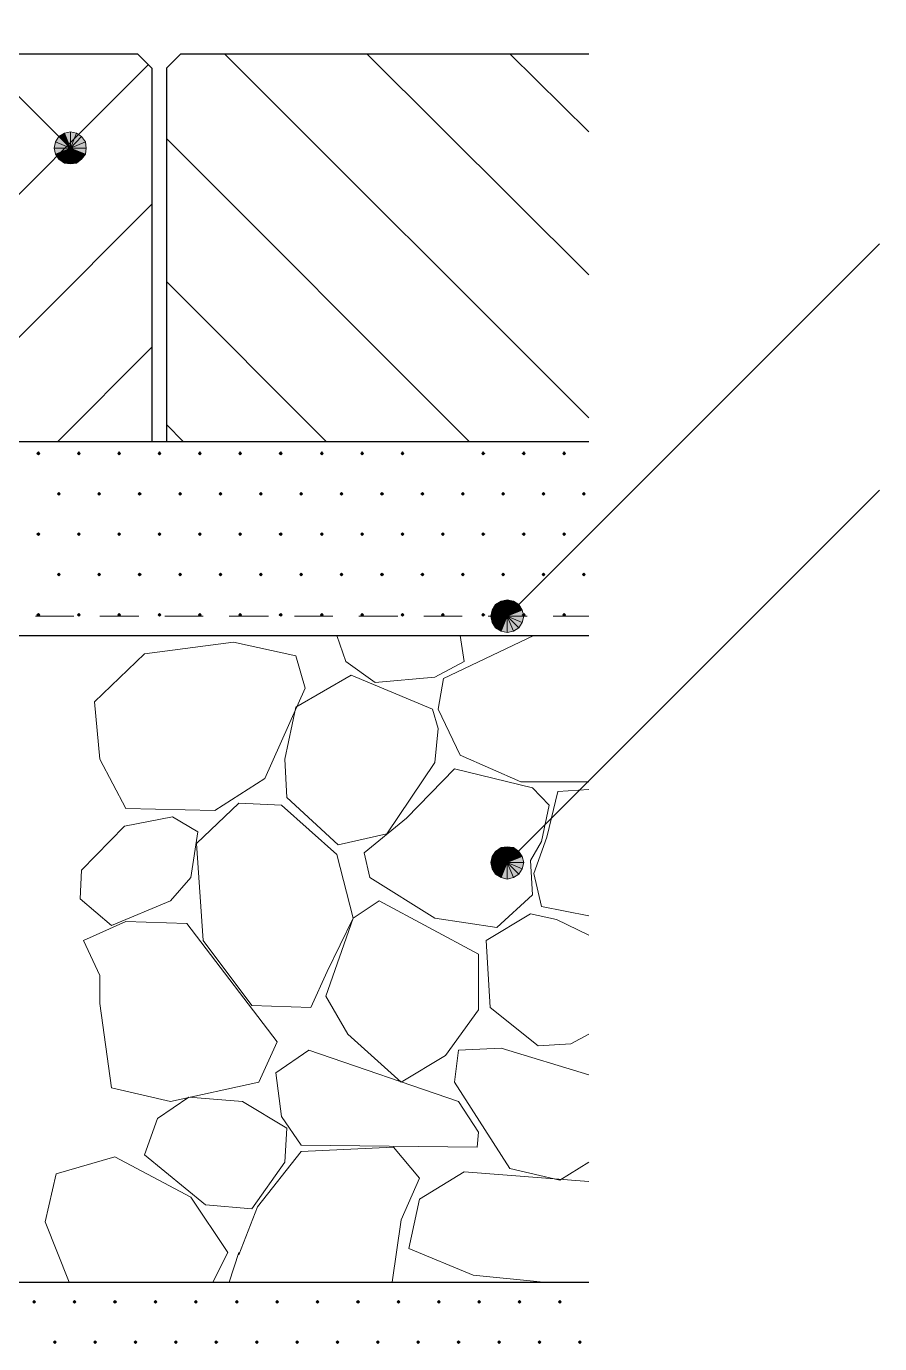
# Model space of a CAD drawing. Header units: millimetres. Extents: x 0 to 420, y 0 to 297.
# Drawn here: x 286.88 to 313.27, y 199.94 to 240.69 of the extents above; entities that cross this region are included whole.
import ezdxf

# ---------------------------------------------------------------- set-up
doc = ezdxf.new("R2010")
doc.units = ezdxf.units.MM

msp = doc.modelspace()

# ---------------------------------------------------------------- hatches: boundary and pattern name
h = msp.add_hatch(color=7)
h.paths.add_polyline_path([(287.888, 237.278), (287.782, 237.109), (288.248, 236.918), (287.888, 237.278)])
h.paths.add_polyline_path([(287.782, 237.109), (288.248, 236.918), (287.74, 236.918), (287.782, 237.109)])
h.paths.add_polyline_path([(288.248, 236.918), (287.74, 236.918), (287.782, 236.728), (288.248, 236.918)])
for points in [[(288.057, 237.384), (287.888, 237.278), (288.248, 236.918), (288.057, 237.384)], [(287.253, 227.521), (287.232, 227.499), (287.211, 227.478), (287.232, 227.457), (287.253, 227.436), (287.274, 227.457), (287.295, 227.478), (287.274, 227.499), (287.253, 227.521)], [(288.502, 227.521), (288.48, 227.499), (288.459, 227.478), (288.48, 227.457), (288.502, 227.436), (288.523, 227.457), (288.544, 227.478), (288.523, 227.499), (288.502, 227.521)], [(289.75, 227.521), (289.729, 227.499), (289.708, 227.478), (289.729, 227.457), (289.75, 227.436), (289.772, 227.457), (289.793, 227.478), (289.772, 227.499), (289.75, 227.521)], [(290.999, 227.521), (290.978, 227.499), (290.957, 227.478), (290.978, 227.457), (290.999, 227.436), (291.021, 227.457), (291.042, 227.478), (291.021, 227.499), (290.999, 227.521)], [(292.248, 227.521), (292.227, 227.499), (292.206, 227.478), (292.227, 227.457), (292.248, 227.436), (292.269, 227.457), (292.291, 227.478), (292.269, 227.499), (292.248, 227.521)], [(293.497, 227.521), (293.476, 227.499), (293.455, 227.478), (293.476, 227.457), (293.497, 227.436), (293.518, 227.457), (293.539, 227.478), (293.518, 227.499), (293.497, 227.521)], [(294.746, 227.521), (294.725, 227.499), (294.704, 227.478), (294.725, 227.457), (294.746, 227.436), (294.767, 227.457), (294.788, 227.478), (294.767, 227.499), (294.746, 227.521)], [(296.016, 227.521), (295.995, 227.499), (295.973, 227.478), (295.995, 227.457), (296.016, 227.436), (296.037, 227.457), (296.058, 227.478), (296.037, 227.499), (296.016, 227.521)], [(297.265, 227.521), (297.244, 227.499), (297.222, 227.478), (297.244, 227.457), (297.265, 227.436), (297.286, 227.457), (297.307, 227.478), (297.286, 227.499), (297.265, 227.521)], [(298.513, 227.521), (298.492, 227.499), (298.471, 227.478), (298.492, 227.457), (298.513, 227.436), (298.535, 227.457), (298.556, 227.478), (298.535, 227.499), (298.513, 227.521)], [(301.011, 227.521), (300.99, 227.499), (300.969, 227.478), (300.99, 227.457), (301.011, 227.436), (301.032, 227.457), (301.054, 227.478), (301.032, 227.499), (301.011, 227.521)], [(302.26, 227.521), (302.239, 227.499), (302.218, 227.478), (302.239, 227.457), (302.26, 227.436), (302.281, 227.457), (302.302, 227.478), (302.281, 227.499), (302.26, 227.521)], [(303.509, 227.521), (303.488, 227.499), (303.466, 227.478), (303.488, 227.457), (303.509, 227.436), (303.53, 227.457), (303.551, 227.478), (303.53, 227.499), (303.509, 227.521)], [(287.888, 226.272), (287.867, 226.25), (287.846, 226.229), (287.867, 226.208), (287.888, 226.187), (287.909, 226.208), (287.93, 226.229), (287.909, 226.25), (287.888, 226.272)], [(289.137, 226.272), (289.116, 226.25), (289.094, 226.229), (289.116, 226.208), (289.137, 226.187), (289.158, 226.208), (289.179, 226.229), (289.158, 226.25), (289.137, 226.272)], [(290.386, 226.272), (290.364, 226.25), (290.343, 226.229), (290.364, 226.208), (290.386, 226.187), (290.407, 226.208), (290.428, 226.229), (290.407, 226.25), (290.386, 226.272)], [(291.634, 226.272), (291.613, 226.25), (291.592, 226.229), (291.613, 226.208), (291.634, 226.187), (291.655, 226.208), (291.677, 226.229), (291.655, 226.25), (291.634, 226.272)], [(292.883, 226.272), (292.862, 226.25), (292.841, 226.229), (292.862, 226.208), (292.883, 226.187), (292.904, 226.208), (292.925, 226.229), (292.904, 226.25), (292.883, 226.272)], [(294.132, 226.272), (294.111, 226.25), (294.09, 226.229), (294.111, 226.208), (294.132, 226.187), (294.153, 226.208), (294.174, 226.229), (294.153, 226.25), (294.132, 226.272)], [(295.381, 226.272), (295.36, 226.25), (295.338, 226.229), (295.36, 226.208), (295.381, 226.187), (295.402, 226.208), (295.423, 226.229), (295.402, 226.25), (295.381, 226.272)], [(296.63, 226.272), (296.609, 226.25), (296.587, 226.229), (296.609, 226.208), (296.63, 226.187), (296.651, 226.208), (296.672, 226.229), (296.651, 226.25), (296.63, 226.272)], [(297.879, 226.272), (297.857, 226.25), (297.836, 226.229), (297.857, 226.208), (297.879, 226.187), (297.9, 226.208), (297.921, 226.229), (297.9, 226.25), (297.879, 226.272)], [(299.127, 226.272), (299.106, 226.25), (299.085, 226.229), (299.106, 226.208), (299.127, 226.187), (299.148, 226.208), (299.17, 226.229), (299.148, 226.25), (299.127, 226.272)], [(300.376, 226.272), (300.355, 226.25), (300.334, 226.229), (300.355, 226.208), (300.376, 226.187), (300.397, 226.208), (300.419, 226.229), (300.397, 226.25), (300.376, 226.272)], [(301.625, 226.272), (301.604, 226.25), (301.583, 226.229), (301.604, 226.208), (301.625, 226.187), (301.646, 226.208), (301.667, 226.229), (301.646, 226.25), (301.625, 226.272)], [(302.874, 226.272), (302.853, 226.25), (302.832, 226.229), (302.853, 226.208), (302.874, 226.187), (302.895, 226.208), (302.916, 226.229), (302.895, 226.25), (302.874, 226.272)], [(304.123, 226.272), (304.102, 226.25), (304.08, 226.229), (304.102, 226.208), (304.123, 226.187), (304.144, 226.208), (304.165, 226.229), (304.144, 226.25), (304.123, 226.272)], [(287.253, 225.023), (287.232, 225.002), (287.211, 224.98), (287.232, 224.959), (287.253, 224.938), (287.274, 224.959), (287.295, 224.98), (287.274, 225.002), (287.253, 225.023)], [(288.502, 225.023), (288.48, 225.002), (288.459, 224.98), (288.48, 224.959), (288.502, 224.938), (288.523, 224.959), (288.544, 224.98), (288.523, 225.002), (288.502, 225.023)], [(289.75, 225.023), (289.729, 225.002), (289.708, 224.98), (289.729, 224.959), (289.75, 224.938), (289.772, 224.959), (289.793, 224.98), (289.772, 225.002), (289.75, 225.023)], [(290.999, 225.023), (290.978, 225.002), (290.957, 224.98), (290.978, 224.959), (290.999, 224.938), (291.021, 224.959), (291.042, 224.98), (291.021, 225.002), (290.999, 225.023)], [(292.248, 225.023), (292.227, 225.002), (292.206, 224.98), (292.227, 224.959), (292.248, 224.938), (292.269, 224.959), (292.291, 224.98), (292.269, 225.002), (292.248, 225.023)], [(293.497, 225.023), (293.476, 225.002), (293.455, 224.98), (293.476, 224.959), (293.497, 224.938), (293.518, 224.959), (293.539, 224.98), (293.518, 225.002), (293.497, 225.023)], [(294.746, 225.023), (294.725, 225.002), (294.704, 224.98), (294.725, 224.959), (294.746, 224.938), (294.767, 224.959), (294.788, 224.98), (294.767, 225.002), (294.746, 225.023)], [(296.016, 225.023), (295.995, 225.002), (295.973, 224.98), (295.995, 224.959), (296.016, 224.938), (296.037, 224.959), (296.058, 224.98), (296.037, 225.002), (296.016, 225.023)], [(297.265, 225.023), (297.244, 225.002), (297.222, 224.98), (297.244, 224.959), (297.265, 224.938), (297.286, 224.959), (297.307, 224.98), (297.286, 225.002), (297.265, 225.023)], [(298.513, 225.023), (298.492, 225.002), (298.471, 224.98), (298.492, 224.959), (298.513, 224.938), (298.535, 224.959), (298.556, 224.98), (298.535, 225.002), (298.513, 225.023)], [(299.762, 225.023), (299.741, 225.002), (299.72, 224.98), (299.741, 224.959), (299.762, 224.938), (299.784, 224.959), (299.805, 224.98), (299.784, 225.002), (299.762, 225.023)], [(301.011, 225.023), (300.99, 225.002), (300.969, 224.98), (300.99, 224.959), (301.011, 224.938), (301.032, 224.959), (301.054, 224.98), (301.032, 225.002), (301.011, 225.023)], [(302.26, 225.023), (302.239, 225.002), (302.218, 224.98), (302.239, 224.959), (302.26, 224.938), (302.281, 224.959), (302.302, 224.98), (302.281, 225.002), (302.26, 225.023)], [(303.509, 225.023), (303.488, 225.002), (303.466, 224.98), (303.488, 224.959), (303.509, 224.938), (303.53, 224.959), (303.551, 224.98), (303.53, 225.002), (303.509, 225.023)], [(287.888, 223.774), (287.867, 223.753), (287.846, 223.732), (287.867, 223.711), (287.888, 223.689), (287.909, 223.711), (287.93, 223.732), (287.909, 223.753), (287.888, 223.774)], [(289.137, 223.774), (289.116, 223.753), (289.094, 223.732), (289.116, 223.711), (289.137, 223.689), (289.158, 223.711), (289.179, 223.732), (289.158, 223.753), (289.137, 223.774)], [(290.386, 223.774), (290.364, 223.753), (290.343, 223.732), (290.364, 223.711), (290.386, 223.689), (290.407, 223.711), (290.428, 223.732), (290.407, 223.753), (290.386, 223.774)], [(291.634, 223.774), (291.613, 223.753), (291.592, 223.732), (291.613, 223.711), (291.634, 223.689), (291.655, 223.711), (291.677, 223.732), (291.655, 223.753), (291.634, 223.774)], [(292.883, 223.774), (292.862, 223.753), (292.841, 223.732), (292.862, 223.711), (292.883, 223.689), (292.904, 223.711), (292.925, 223.732), (292.904, 223.753), (292.883, 223.774)], [(294.132, 223.774), (294.111, 223.753), (294.09, 223.732), (294.111, 223.711), (294.132, 223.689), (294.153, 223.711), (294.174, 223.732), (294.153, 223.753), (294.132, 223.774)], [(295.381, 223.774), (295.36, 223.753), (295.338, 223.732), (295.36, 223.711), (295.381, 223.689), (295.402, 223.711), (295.423, 223.732), (295.402, 223.753), (295.381, 223.774)], [(296.63, 223.774), (296.609, 223.753), (296.587, 223.732), (296.609, 223.711), (296.63, 223.689), (296.651, 223.711), (296.672, 223.732), (296.651, 223.753), (296.63, 223.774)], [(297.879, 223.774), (297.857, 223.753), (297.836, 223.732), (297.857, 223.711), (297.879, 223.689), (297.9, 223.711), (297.921, 223.732), (297.9, 223.753), (297.879, 223.774)], [(299.127, 223.774), (299.106, 223.753), (299.085, 223.732), (299.106, 223.711), (299.127, 223.689), (299.148, 223.711), (299.17, 223.732), (299.148, 223.753), (299.127, 223.774)], [(300.376, 223.774), (300.355, 223.753), (300.334, 223.732), (300.355, 223.711), (300.376, 223.689), (300.397, 223.711), (300.419, 223.732), (300.397, 223.753), (300.376, 223.774)], [(301.625, 223.774), (301.604, 223.753), (301.583, 223.732), (301.604, 223.711), (301.625, 223.689), (301.646, 223.711), (301.667, 223.732), (301.646, 223.753), (301.625, 223.774)], [(302.874, 223.774), (302.853, 223.753), (302.832, 223.732), (302.853, 223.711), (302.874, 223.689), (302.895, 223.711), (302.916, 223.732), (302.895, 223.753), (302.874, 223.774)], [(304.123, 223.774), (304.102, 223.753), (304.08, 223.732), (304.102, 223.711), (304.123, 223.689), (304.144, 223.711), (304.165, 223.732), (304.144, 223.753), (304.123, 223.774)], [(287.253, 222.525), (287.232, 222.504), (287.211, 222.483), (287.232, 222.462), (287.253, 222.44), (287.274, 222.462), (287.295, 222.483), (287.274, 222.504), (287.253, 222.525)], [(288.502, 222.525), (288.48, 222.504), (288.459, 222.483), (288.48, 222.462), (288.502, 222.44), (288.523, 222.462), (288.544, 222.483), (288.523, 222.504), (288.502, 222.525)], [(289.75, 222.525), (289.729, 222.504), (289.708, 222.483), (289.729, 222.462), (289.75, 222.44), (289.772, 222.462), (289.793, 222.483), (289.772, 222.504), (289.75, 222.525)], [(290.999, 222.525), (290.978, 222.504), (290.957, 222.483), (290.978, 222.462), (290.999, 222.44), (291.021, 222.462), (291.042, 222.483), (291.021, 222.504), (290.999, 222.525)], [(292.248, 222.525), (292.227, 222.504), (292.206, 222.483), (292.227, 222.462), (292.248, 222.44), (292.269, 222.462), (292.291, 222.483), (292.269, 222.504), (292.248, 222.525)], [(293.497, 222.525), (293.476, 222.504), (293.455, 222.483), (293.476, 222.462), (293.497, 222.44), (293.518, 222.462), (293.539, 222.483), (293.518, 222.504), (293.497, 222.525)], [(294.746, 222.525), (294.725, 222.504), (294.704, 222.483), (294.725, 222.462), (294.746, 222.44), (294.767, 222.462), (294.788, 222.483), (294.767, 222.504), (294.746, 222.525)], [(296.016, 222.525), (295.995, 222.504), (295.973, 222.483), (295.995, 222.462), (296.016, 222.44), (296.037, 222.462), (296.058, 222.483), (296.037, 222.504), (296.016, 222.525)], [(297.265, 222.525), (297.244, 222.504), (297.222, 222.483), (297.244, 222.462), (297.265, 222.44), (297.286, 222.462), (297.307, 222.483), (297.286, 222.504), (297.265, 222.525)], [(298.513, 222.525), (298.492, 222.504), (298.471, 222.483), (298.492, 222.462), (298.513, 222.44), (298.535, 222.462), (298.556, 222.483), (298.535, 222.504), (298.513, 222.525)], [(299.762, 222.525), (299.741, 222.504), (299.72, 222.483), (299.741, 222.462), (299.762, 222.44), (299.784, 222.462), (299.805, 222.483), (299.784, 222.504), (299.762, 222.525)], [(301.011, 222.525), (300.99, 222.504), (300.969, 222.483), (300.99, 222.462), (301.011, 222.44), (301.032, 222.462), (301.054, 222.483), (301.032, 222.504), (301.011, 222.525)], [(301.286, 222.631), (301.244, 222.44), (301.752, 222.44), (301.286, 222.631)], [(302.26, 222.525), (302.239, 222.504), (302.218, 222.483), (302.239, 222.462), (302.26, 222.44), (302.281, 222.462), (302.302, 222.483), (302.281, 222.504), (302.26, 222.525)], [(303.509, 222.525), (303.488, 222.504), (303.466, 222.483), (303.488, 222.462), (303.509, 222.44), (303.53, 222.462), (303.551, 222.483), (303.53, 222.504), (303.509, 222.525)], [(301.286, 215.011), (301.244, 214.821), (301.752, 214.821), (301.286, 215.011)], [(287.126, 201.274), (287.105, 201.253), (287.084, 201.231), (287.105, 201.21), (287.126, 201.189), (287.147, 201.21), (287.168, 201.231), (287.147, 201.253), (287.126, 201.274)], [(288.375, 201.274), (288.354, 201.253), (288.332, 201.231), (288.354, 201.21), (288.375, 201.189), (288.396, 201.21), (288.417, 201.231), (288.396, 201.253), (288.375, 201.274)], [(289.623, 201.274), (289.602, 201.253), (289.581, 201.231), (289.602, 201.21), (289.623, 201.189), (289.645, 201.21), (289.666, 201.231), (289.645, 201.253), (289.623, 201.274)], [(290.872, 201.274), (290.851, 201.253), (290.83, 201.231), (290.851, 201.21), (290.872, 201.189), (290.894, 201.21), (290.915, 201.231), (290.894, 201.253), (290.872, 201.274)], [(292.121, 201.274), (292.1, 201.253), (292.079, 201.231), (292.1, 201.21), (292.121, 201.189), (292.142, 201.21), (292.164, 201.231), (292.142, 201.253), (292.121, 201.274)], [(293.391, 201.274), (293.37, 201.253), (293.349, 201.231), (293.37, 201.21), (293.391, 201.189), (293.412, 201.21), (293.434, 201.231), (293.412, 201.253), (293.391, 201.274)], [(294.64, 201.274), (294.619, 201.253), (294.598, 201.231), (294.619, 201.21), (294.64, 201.189), (294.661, 201.21), (294.682, 201.231), (294.661, 201.253), (294.64, 201.274)], [(295.889, 201.274), (295.868, 201.253), (295.846, 201.231), (295.868, 201.21), (295.889, 201.189), (295.91, 201.21), (295.931, 201.231), (295.91, 201.253), (295.889, 201.274)], [(297.138, 201.274), (297.116, 201.253), (297.095, 201.231), (297.116, 201.21), (297.138, 201.189), (297.159, 201.21), (297.18, 201.231), (297.159, 201.253), (297.138, 201.274)], [(298.387, 201.274), (298.365, 201.253), (298.344, 201.231), (298.365, 201.21), (298.387, 201.189), (298.408, 201.21), (298.429, 201.231), (298.408, 201.253), (298.387, 201.274)], [(299.635, 201.274), (299.614, 201.253), (299.593, 201.231), (299.614, 201.21), (299.635, 201.189), (299.657, 201.21), (299.678, 201.231), (299.657, 201.253), (299.635, 201.274)], [(300.884, 201.274), (300.863, 201.253), (300.842, 201.231), (300.863, 201.21), (300.884, 201.189), (300.905, 201.21), (300.927, 201.231), (300.905, 201.253), (300.884, 201.274)], [(302.133, 201.274), (302.112, 201.253), (302.091, 201.231), (302.112, 201.21), (302.133, 201.189), (302.154, 201.21), (302.175, 201.231), (302.154, 201.253), (302.133, 201.274)], [(303.382, 201.274), (303.361, 201.253), (303.339, 201.231), (303.361, 201.21), (303.382, 201.189), (303.403, 201.21), (303.424, 201.231), (303.403, 201.253), (303.382, 201.274)], [(287.761, 200.025), (287.74, 200.004), (287.719, 199.983), (287.74, 199.962), (287.761, 199.94), (287.782, 199.962), (287.803, 199.983), (287.782, 200.004), (287.761, 200.025)], [(289.01, 200.025), (288.989, 200.004), (288.967, 199.983), (288.989, 199.962), (289.01, 199.94), (289.031, 199.962), (289.052, 199.983), (289.031, 200.004), (289.01, 200.025)], [(290.259, 200.025), (290.237, 200.004), (290.216, 199.983), (290.237, 199.962), (290.259, 199.94), (290.28, 199.962), (290.301, 199.983), (290.28, 200.004), (290.259, 200.025)], [(291.507, 200.025), (291.486, 200.004), (291.465, 199.983), (291.486, 199.962), (291.507, 199.94), (291.529, 199.962), (291.55, 199.983), (291.529, 200.004), (291.507, 200.025)], [(292.756, 200.025), (292.735, 200.004), (292.714, 199.983), (292.735, 199.962), (292.756, 199.94), (292.777, 199.962), (292.798, 199.983), (292.777, 200.004), (292.756, 200.025)], [(294.005, 200.025), (293.984, 200.004), (293.963, 199.983), (293.984, 199.962), (294.005, 199.94), (294.026, 199.962), (294.047, 199.983), (294.026, 200.004), (294.005, 200.025)], [(295.254, 200.025), (295.233, 200.004), (295.212, 199.983), (295.233, 199.962), (295.254, 199.94), (295.275, 199.962), (295.296, 199.983), (295.275, 200.004), (295.254, 200.025)], [(296.503, 200.025), (296.482, 200.004), (296.46, 199.983), (296.482, 199.962), (296.503, 199.94), (296.524, 199.962), (296.545, 199.983), (296.524, 200.004), (296.503, 200.025)], [(297.752, 200.025), (297.73, 200.004), (297.709, 199.983), (297.73, 199.962), (297.752, 199.94), (297.773, 199.962), (297.794, 199.983), (297.773, 200.004), (297.752, 200.025)], [(299, 200.025), (298.979, 200.004), (298.958, 199.983), (298.979, 199.962), (299, 199.94), (299.021, 199.962), (299.043, 199.983), (299.021, 200.004), (299, 200.025)], [(300.249, 200.025), (300.228, 200.004), (300.207, 199.983), (300.228, 199.962), (300.249, 199.94), (300.27, 199.962), (300.291, 199.983), (300.27, 200.004), (300.249, 200.025)], [(301.498, 200.025), (301.477, 200.004), (301.456, 199.983), (301.477, 199.962), (301.498, 199.94), (301.519, 199.962), (301.54, 199.983), (301.519, 200.004), (301.498, 200.025)], [(302.747, 200.025), (302.726, 200.004), (302.704, 199.983), (302.726, 199.962), (302.747, 199.94), (302.768, 199.962), (302.789, 199.983), (302.768, 200.004), (302.747, 200.025)], [(303.996, 200.025), (303.975, 200.004), (303.953, 199.983), (303.975, 199.962), (303.996, 199.94), (304.017, 199.962), (304.038, 199.983), (304.017, 200.004), (303.996, 200.025)]]:
    msp.add_hatch(color=7).paths.add_polyline_path(points)
h = msp.add_hatch(color=7)
h.paths.add_polyline_path([(288.586, 237.278), (288.438, 237.384), (288.248, 236.918), (288.586, 237.278)])
h.paths.add_polyline_path([(288.438, 237.384), (288.248, 236.918), (288.248, 237.426), (288.438, 237.384)])
h.paths.add_polyline_path([(288.248, 236.918), (288.248, 237.426), (288.057, 237.384), (288.248, 236.918)])
h = msp.add_hatch(color=7)
h.paths.add_polyline_path([(288.713, 236.728), (288.735, 236.918), (288.248, 236.918), (288.713, 236.728)])
h.paths.add_polyline_path([(288.735, 236.918), (288.248, 236.918), (288.713, 237.109), (288.735, 236.918)])
h.paths.add_polyline_path([(288.248, 236.918), (288.713, 237.109), (288.586, 237.278), (288.248, 236.918)])
h = msp.add_hatch(color=7)
h.paths.add_polyline_path([(287.782, 236.728), (287.888, 236.58), (288.248, 236.918), (287.782, 236.728)])
h.paths.add_polyline_path([(287.888, 236.58), (288.248, 236.918), (288.057, 236.453), (287.888, 236.58)])
h.paths.add_polyline_path([(288.248, 236.918), (288.057, 236.453), (288.248, 236.432), (288.248, 236.918)])
h = msp.add_hatch(color=7)
h.paths.add_polyline_path([(288.248, 236.432), (288.438, 236.453), (288.248, 236.918), (288.248, 236.432)])
h.paths.add_polyline_path([(288.438, 236.453), (288.248, 236.918), (288.586, 236.58), (288.438, 236.453)])
h.paths.add_polyline_path([(288.248, 236.918), (288.586, 236.58), (288.713, 236.728), (288.248, 236.918)])
h = msp.add_hatch(color=7)
h.paths.add_polyline_path([(301.752, 222.948), (301.562, 222.906), (301.752, 222.44), (301.752, 222.948)])
h.paths.add_polyline_path([(301.562, 222.906), (301.752, 222.44), (301.392, 222.8), (301.562, 222.906)])
h.paths.add_polyline_path([(301.752, 222.44), (301.392, 222.8), (301.286, 222.631), (301.752, 222.44)])
h = msp.add_hatch(color=7)
h.paths.add_polyline_path([(302.218, 222.631), (302.112, 222.8), (301.752, 222.44), (302.218, 222.631)])
h.paths.add_polyline_path([(302.112, 222.8), (301.752, 222.44), (301.943, 222.906), (302.112, 222.8)])
h.paths.add_polyline_path([(301.752, 222.44), (301.943, 222.906), (301.752, 222.948), (301.752, 222.44)])
h = msp.add_hatch(color=7)
h.paths.add_polyline_path([(302.112, 222.081), (302.218, 222.25), (301.752, 222.44), (302.112, 222.081)])
h.paths.add_polyline_path([(302.218, 222.25), (301.752, 222.44), (302.26, 222.44), (302.218, 222.25)])
h.paths.add_polyline_path([(301.752, 222.44), (302.26, 222.44), (302.218, 222.631), (301.752, 222.44)])
h = msp.add_hatch(color=7)
h.paths.add_polyline_path([(301.244, 222.44), (301.286, 222.25), (301.752, 222.44), (301.244, 222.44)])
h.paths.add_polyline_path([(301.286, 222.25), (301.752, 222.44), (301.392, 222.081), (301.286, 222.25)])
h.paths.add_polyline_path([(301.752, 222.44), (301.392, 222.081), (301.562, 221.975), (301.752, 222.44)])
h = msp.add_hatch(color=7)
h.paths.add_polyline_path([(301.562, 221.975), (301.752, 221.932), (301.752, 222.44), (301.562, 221.975)])
h.paths.add_polyline_path([(301.752, 221.932), (301.752, 222.44), (301.943, 221.975), (301.752, 221.932)])
h.paths.add_polyline_path([(301.752, 222.44), (301.943, 221.975), (302.112, 222.081), (301.752, 222.44)])
h = msp.add_hatch(color=7)
h.paths.add_polyline_path([(301.752, 215.307), (301.562, 215.286), (301.752, 214.821), (301.752, 215.307)])
h.paths.add_polyline_path([(301.562, 215.286), (301.752, 214.821), (301.392, 215.159), (301.562, 215.286)])
h.paths.add_polyline_path([(301.752, 214.821), (301.392, 215.159), (301.286, 215.011), (301.752, 214.821)])
h = msp.add_hatch(color=7)
h.paths.add_polyline_path([(302.218, 215.011), (302.112, 215.159), (301.752, 214.821), (302.218, 215.011)])
h.paths.add_polyline_path([(302.112, 215.159), (301.752, 214.821), (301.943, 215.286), (302.112, 215.159)])
h.paths.add_polyline_path([(301.752, 214.821), (301.943, 215.286), (301.752, 215.307), (301.752, 214.821)])
h = msp.add_hatch(color=7)
h.paths.add_polyline_path([(301.244, 214.821), (301.286, 214.63), (301.752, 214.821), (301.244, 214.821)])
h.paths.add_polyline_path([(301.286, 214.63), (301.752, 214.821), (301.392, 214.461), (301.286, 214.63)])
h.paths.add_polyline_path([(301.752, 214.821), (301.392, 214.461), (301.562, 214.355), (301.752, 214.821)])
h = msp.add_hatch(color=7)
h.paths.add_polyline_path([(301.562, 214.355), (301.752, 214.312), (301.752, 214.821), (301.562, 214.355)])
h.paths.add_polyline_path([(301.752, 214.312), (301.752, 214.821), (301.943, 214.355), (301.752, 214.312)])
h.paths.add_polyline_path([(301.752, 214.821), (301.943, 214.355), (302.112, 214.461), (301.752, 214.821)])
h = msp.add_hatch(color=7)
h.paths.add_polyline_path([(302.112, 214.461), (302.218, 214.63), (301.752, 214.821), (302.112, 214.461)])
h.paths.add_polyline_path([(302.218, 214.63), (301.752, 214.821), (302.26, 214.821), (302.218, 214.63)])
h.paths.add_polyline_path([(301.752, 214.821), (302.26, 214.821), (302.218, 215.011), (301.752, 214.821)])

# ---------------------------------------------------------------- linework, layer by layer
at = {"lineweight": 13}
for points in [[(288.248, 236.918), (272.288, 252.899)], [(304.271, 228.579), (293.01, 239.839)], [(304.271, 233.003), (297.413, 239.839)], [(304.271, 237.426), (301.837, 239.839)], [(278.998, 227.838), (290.661, 239.501)], [(300.588, 227.838), (291.211, 237.215)], [(283.422, 227.838), (290.766, 235.183)], [(301.752, 222.44), (313.267, 233.955)], [(296.164, 227.838), (291.211, 232.791)], [(287.846, 227.838), (290.766, 230.759)], [(291.74, 227.838), (291.211, 228.367)], [(301.752, 214.821), (313.267, 226.335)], [(287.168, 222.44), (288.354, 222.44)], [(289.158, 222.44), (290.364, 222.44)], [(291.169, 222.44), (292.354, 222.44)], [(293.158, 222.44), (294.365, 222.44)], [(295.169, 222.44), (296.354, 222.44)], [(297.159, 222.44), (298.365, 222.44)], [(299.17, 222.44), (300.355, 222.44)], [(301.159, 222.44), (302.366, 222.44)], [(303.17, 222.44), (304.271, 222.44)], [(300.291, 221.848), (300.419, 221.043), (299.508, 220.557), (297.667, 220.387), (296.757, 221.043), (296.482, 221.848)], [(302.578, 221.848), (299.784, 220.514), (299.614, 219.562), (300.291, 218.144), (302.175, 217.318), (304.271, 217.318)], [(304.271, 217.085), (303.318, 217.022), (302.98, 215.604), (302.578, 214.482), (302.81, 213.466), (304.271, 213.17)], [(304.271, 212.577), (303.276, 213.064), (302.472, 213.233), (301.096, 212.407), (301.223, 210.333), (302.704, 209.148), (303.721, 209.211), (304.271, 209.508)], [(304.271, 208.259), (301.562, 209.084), (300.249, 209.021), (300.122, 208.026), (301.837, 205.359), (303.382, 204.999), (304.271, 205.549)], [(298.196, 201.845), (298.471, 203.771), (299.043, 205.063), (298.238, 206.015), (295.381, 205.888), (294.026, 204.174), (293.455, 202.692), (293.455, 202.755), (293.158, 201.845)], [(292.65, 201.845), (293.116, 202.755), (291.973, 204.47), (289.623, 205.719), (287.803, 205.19), (287.464, 203.708), (288.205, 201.845)], [(304.271, 204.957), (300.419, 205.253), (299.043, 204.406), (298.704, 202.882), (300.694, 202.057), (302.874, 201.845)]]:
    msp.add_lwpolyline(points, dxfattribs=at)
at = {"lineweight": 30}
for points in [[(269.155, 239.839), (290.322, 239.839)], [(290.322, 239.839), (290.766, 239.395)], [(291.211, 239.395), (291.655, 239.839)], [(291.655, 239.839), (304.271, 239.839)], [(290.766, 239.395), (290.766, 227.838)], [(291.211, 239.395), (291.211, 227.838)], [(304.271, 227.838), (268.266, 227.838), (233.257, 227.838)], [(233.257, 221.848), (304.271, 221.848)], [(233.257, 201.845), (304.271, 201.845)]]:
    msp.add_lwpolyline(points, dxfattribs=at)
at = {"lineweight": 0}
for points in [[(287.888, 237.278), (287.782, 237.109), (288.248, 236.918)], [(288.057, 237.384), (287.888, 237.278), (288.248, 236.918)], [(288.248, 236.918), (288.248, 237.426), (288.057, 237.384)], [(288.438, 237.384), (288.248, 236.918), (288.248, 237.426)], [(288.586, 237.278), (288.438, 237.384), (288.248, 236.918)], [(288.248, 236.918), (288.713, 237.109), (288.586, 237.278)], [(287.782, 237.109), (288.248, 236.918), (287.74, 236.918)], [(288.248, 236.918), (287.74, 236.918), (287.782, 236.728)], [(287.782, 236.728), (287.888, 236.58), (288.248, 236.918)], [(287.888, 236.58), (288.248, 236.918), (288.057, 236.453)], [(288.248, 236.918), (288.057, 236.453), (288.248, 236.432)], [(288.735, 236.918), (288.248, 236.918), (288.713, 237.109)], [(288.248, 236.432), (288.438, 236.453), (288.248, 236.918)], [(288.438, 236.453), (288.248, 236.918), (288.586, 236.58)], [(288.248, 236.918), (288.586, 236.58), (288.713, 236.728)], [(288.713, 236.728), (288.735, 236.918), (288.248, 236.918)], [(287.253, 227.521), (287.232, 227.499), (287.211, 227.478), (287.232, 227.457), (287.253, 227.436), (287.274, 227.457), (287.295, 227.478), (287.274, 227.499)], [(288.502, 227.521), (288.48, 227.499), (288.459, 227.478), (288.48, 227.457), (288.502, 227.436), (288.523, 227.457), (288.544, 227.478), (288.523, 227.499)], [(289.75, 227.521), (289.729, 227.499), (289.708, 227.478), (289.729, 227.457), (289.75, 227.436), (289.772, 227.457), (289.793, 227.478), (289.772, 227.499)], [(290.999, 227.521), (290.978, 227.499), (290.957, 227.478), (290.978, 227.457), (290.999, 227.436), (291.021, 227.457), (291.042, 227.478), (291.021, 227.499)], [(292.248, 227.521), (292.227, 227.499), (292.206, 227.478), (292.227, 227.457), (292.248, 227.436), (292.269, 227.457), (292.291, 227.478), (292.269, 227.499)], [(293.497, 227.521), (293.476, 227.499), (293.455, 227.478), (293.476, 227.457), (293.497, 227.436), (293.518, 227.457), (293.539, 227.478), (293.518, 227.499)], [(294.746, 227.521), (294.725, 227.499), (294.704, 227.478), (294.725, 227.457), (294.746, 227.436), (294.767, 227.457), (294.788, 227.478), (294.767, 227.499)], [(296.016, 227.521), (295.995, 227.499), (295.973, 227.478), (295.995, 227.457), (296.016, 227.436), (296.037, 227.457), (296.058, 227.478), (296.037, 227.499)], [(297.265, 227.521), (297.244, 227.499), (297.222, 227.478), (297.244, 227.457), (297.265, 227.436), (297.286, 227.457), (297.307, 227.478), (297.286, 227.499)], [(298.513, 227.521), (298.492, 227.499), (298.471, 227.478), (298.492, 227.457), (298.513, 227.436), (298.535, 227.457), (298.556, 227.478), (298.535, 227.499)], [(301.011, 227.521), (300.99, 227.499), (300.969, 227.478), (300.99, 227.457), (301.011, 227.436), (301.032, 227.457), (301.054, 227.478), (301.032, 227.499)], [(302.26, 227.521), (302.239, 227.499), (302.218, 227.478), (302.239, 227.457), (302.26, 227.436), (302.281, 227.457), (302.302, 227.478), (302.281, 227.499)], [(303.509, 227.521), (303.488, 227.499), (303.466, 227.478), (303.488, 227.457), (303.509, 227.436), (303.53, 227.457), (303.551, 227.478), (303.53, 227.499)], [(287.888, 226.272), (287.867, 226.25), (287.846, 226.229), (287.867, 226.208), (287.888, 226.187), (287.909, 226.208), (287.93, 226.229), (287.909, 226.25)], [(289.137, 226.272), (289.116, 226.25), (289.094, 226.229), (289.116, 226.208), (289.137, 226.187), (289.158, 226.208), (289.179, 226.229), (289.158, 226.25)], [(290.386, 226.272), (290.364, 226.25), (290.343, 226.229), (290.364, 226.208), (290.386, 226.187), (290.407, 226.208), (290.428, 226.229), (290.407, 226.25)], [(291.634, 226.272), (291.613, 226.25), (291.592, 226.229), (291.613, 226.208), (291.634, 226.187), (291.655, 226.208), (291.677, 226.229), (291.655, 226.25)], [(292.883, 226.272), (292.862, 226.25), (292.841, 226.229), (292.862, 226.208), (292.883, 226.187), (292.904, 226.208), (292.925, 226.229), (292.904, 226.25)], [(294.132, 226.272), (294.111, 226.25), (294.09, 226.229), (294.111, 226.208), (294.132, 226.187), (294.153, 226.208), (294.174, 226.229), (294.153, 226.25)], [(295.381, 226.272), (295.36, 226.25), (295.338, 226.229), (295.36, 226.208), (295.381, 226.187), (295.402, 226.208), (295.423, 226.229), (295.402, 226.25)], [(296.63, 226.272), (296.609, 226.25), (296.587, 226.229), (296.609, 226.208), (296.63, 226.187), (296.651, 226.208), (296.672, 226.229), (296.651, 226.25)], [(297.879, 226.272), (297.857, 226.25), (297.836, 226.229), (297.857, 226.208), (297.879, 226.187), (297.9, 226.208), (297.921, 226.229), (297.9, 226.25)], [(299.127, 226.272), (299.106, 226.25), (299.085, 226.229), (299.106, 226.208), (299.127, 226.187), (299.148, 226.208), (299.17, 226.229), (299.148, 226.25)], [(300.376, 226.272), (300.355, 226.25), (300.334, 226.229), (300.355, 226.208), (300.376, 226.187), (300.397, 226.208), (300.419, 226.229), (300.397, 226.25)], [(301.625, 226.272), (301.604, 226.25), (301.583, 226.229), (301.604, 226.208), (301.625, 226.187), (301.646, 226.208), (301.667, 226.229), (301.646, 226.25)], [(302.874, 226.272), (302.853, 226.25), (302.832, 226.229), (302.853, 226.208), (302.874, 226.187), (302.895, 226.208), (302.916, 226.229), (302.895, 226.25)], [(304.123, 226.272), (304.102, 226.25), (304.08, 226.229), (304.102, 226.208), (304.123, 226.187), (304.144, 226.208), (304.165, 226.229), (304.144, 226.25)], [(287.253, 225.023), (287.232, 225.002), (287.211, 224.98), (287.232, 224.959), (287.253, 224.938), (287.274, 224.959), (287.295, 224.98), (287.274, 225.002)], [(288.502, 225.023), (288.48, 225.002), (288.459, 224.98), (288.48, 224.959), (288.502, 224.938), (288.523, 224.959), (288.544, 224.98), (288.523, 225.002)], [(289.75, 225.023), (289.729, 225.002), (289.708, 224.98), (289.729, 224.959), (289.75, 224.938), (289.772, 224.959), (289.793, 224.98), (289.772, 225.002)], [(290.999, 225.023), (290.978, 225.002), (290.957, 224.98), (290.978, 224.959), (290.999, 224.938), (291.021, 224.959), (291.042, 224.98), (291.021, 225.002)], [(292.248, 225.023), (292.227, 225.002), (292.206, 224.98), (292.227, 224.959), (292.248, 224.938), (292.269, 224.959), (292.291, 224.98), (292.269, 225.002)], [(293.497, 225.023), (293.476, 225.002), (293.455, 224.98), (293.476, 224.959), (293.497, 224.938), (293.518, 224.959), (293.539, 224.98), (293.518, 225.002)], [(294.746, 225.023), (294.725, 225.002), (294.704, 224.98), (294.725, 224.959), (294.746, 224.938), (294.767, 224.959), (294.788, 224.98), (294.767, 225.002)], [(296.016, 225.023), (295.995, 225.002), (295.973, 224.98), (295.995, 224.959), (296.016, 224.938), (296.037, 224.959), (296.058, 224.98), (296.037, 225.002)], [(297.265, 225.023), (297.244, 225.002), (297.222, 224.98), (297.244, 224.959), (297.265, 224.938), (297.286, 224.959), (297.307, 224.98), (297.286, 225.002)], [(298.513, 225.023), (298.492, 225.002), (298.471, 224.98), (298.492, 224.959), (298.513, 224.938), (298.535, 224.959), (298.556, 224.98), (298.535, 225.002)], [(299.762, 225.023), (299.741, 225.002), (299.72, 224.98), (299.741, 224.959), (299.762, 224.938), (299.784, 224.959), (299.805, 224.98), (299.784, 225.002)], [(301.011, 225.023), (300.99, 225.002), (300.969, 224.98), (300.99, 224.959), (301.011, 224.938), (301.032, 224.959), (301.054, 224.98), (301.032, 225.002)], [(302.26, 225.023), (302.239, 225.002), (302.218, 224.98), (302.239, 224.959), (302.26, 224.938), (302.281, 224.959), (302.302, 224.98), (302.281, 225.002)], [(303.509, 225.023), (303.488, 225.002), (303.466, 224.98), (303.488, 224.959), (303.509, 224.938), (303.53, 224.959), (303.551, 224.98), (303.53, 225.002)], [(287.888, 223.774), (287.867, 223.753), (287.846, 223.732), (287.867, 223.711), (287.888, 223.689), (287.909, 223.711), (287.93, 223.732), (287.909, 223.753)], [(289.137, 223.774), (289.116, 223.753), (289.094, 223.732), (289.116, 223.711), (289.137, 223.689), (289.158, 223.711), (289.179, 223.732), (289.158, 223.753)], [(290.386, 223.774), (290.364, 223.753), (290.343, 223.732), (290.364, 223.711), (290.386, 223.689), (290.407, 223.711), (290.428, 223.732), (290.407, 223.753)], [(291.634, 223.774), (291.613, 223.753), (291.592, 223.732), (291.613, 223.711), (291.634, 223.689), (291.655, 223.711), (291.677, 223.732), (291.655, 223.753)], [(292.883, 223.774), (292.862, 223.753), (292.841, 223.732), (292.862, 223.711), (292.883, 223.689), (292.904, 223.711), (292.925, 223.732), (292.904, 223.753)], [(294.132, 223.774), (294.111, 223.753), (294.09, 223.732), (294.111, 223.711), (294.132, 223.689), (294.153, 223.711), (294.174, 223.732), (294.153, 223.753)], [(295.381, 223.774), (295.36, 223.753), (295.338, 223.732), (295.36, 223.711), (295.381, 223.689), (295.402, 223.711), (295.423, 223.732), (295.402, 223.753)], [(296.63, 223.774), (296.609, 223.753), (296.587, 223.732), (296.609, 223.711), (296.63, 223.689), (296.651, 223.711), (296.672, 223.732), (296.651, 223.753)], [(297.879, 223.774), (297.857, 223.753), (297.836, 223.732), (297.857, 223.711), (297.879, 223.689), (297.9, 223.711), (297.921, 223.732), (297.9, 223.753)], [(299.127, 223.774), (299.106, 223.753), (299.085, 223.732), (299.106, 223.711), (299.127, 223.689), (299.148, 223.711), (299.17, 223.732), (299.148, 223.753)], [(300.376, 223.774), (300.355, 223.753), (300.334, 223.732), (300.355, 223.711), (300.376, 223.689), (300.397, 223.711), (300.419, 223.732), (300.397, 223.753)], [(301.625, 223.774), (301.604, 223.753), (301.583, 223.732), (301.604, 223.711), (301.625, 223.689), (301.646, 223.711), (301.667, 223.732), (301.646, 223.753)], [(302.874, 223.774), (302.853, 223.753), (302.832, 223.732), (302.853, 223.711), (302.874, 223.689), (302.895, 223.711), (302.916, 223.732), (302.895, 223.753)], [(304.123, 223.774), (304.102, 223.753), (304.08, 223.732), (304.102, 223.711), (304.123, 223.689), (304.144, 223.711), (304.165, 223.732), (304.144, 223.753)], [(301.562, 222.906), (301.752, 222.44), (301.392, 222.8)], [(301.752, 222.948), (301.562, 222.906), (301.752, 222.44)], [(301.752, 222.44), (301.943, 222.906), (301.752, 222.948)], [(302.112, 222.8), (301.752, 222.44), (301.943, 222.906)], [(287.253, 222.525), (287.232, 222.504), (287.211, 222.483), (287.232, 222.462), (287.253, 222.44), (287.274, 222.462), (287.295, 222.483), (287.274, 222.504)], [(288.502, 222.525), (288.48, 222.504), (288.459, 222.483), (288.48, 222.462), (288.502, 222.44), (288.523, 222.462), (288.544, 222.483), (288.523, 222.504)], [(289.75, 222.525), (289.729, 222.504), (289.708, 222.483), (289.729, 222.462), (289.75, 222.44), (289.772, 222.462), (289.793, 222.483), (289.772, 222.504)], [(290.999, 222.525), (290.978, 222.504), (290.957, 222.483), (290.978, 222.462), (290.999, 222.44), (291.021, 222.462), (291.042, 222.483), (291.021, 222.504)], [(292.248, 222.525), (292.227, 222.504), (292.206, 222.483), (292.227, 222.462), (292.248, 222.44), (292.269, 222.462), (292.291, 222.483), (292.269, 222.504)], [(293.497, 222.525), (293.476, 222.504), (293.455, 222.483), (293.476, 222.462), (293.497, 222.44), (293.518, 222.462), (293.539, 222.483), (293.518, 222.504)], [(294.746, 222.525), (294.725, 222.504), (294.704, 222.483), (294.725, 222.462), (294.746, 222.44), (294.767, 222.462), (294.788, 222.483), (294.767, 222.504)], [(296.016, 222.525), (295.995, 222.504), (295.973, 222.483), (295.995, 222.462), (296.016, 222.44), (296.037, 222.462), (296.058, 222.483), (296.037, 222.504)], [(297.265, 222.525), (297.244, 222.504), (297.222, 222.483), (297.244, 222.462), (297.265, 222.44), (297.286, 222.462), (297.307, 222.483), (297.286, 222.504)], [(298.513, 222.525), (298.492, 222.504), (298.471, 222.483), (298.492, 222.462), (298.513, 222.44), (298.535, 222.462), (298.556, 222.483), (298.535, 222.504)], [(299.762, 222.525), (299.741, 222.504), (299.72, 222.483), (299.741, 222.462), (299.762, 222.44), (299.784, 222.462), (299.805, 222.483), (299.784, 222.504)], [(301.011, 222.525), (300.99, 222.504), (300.969, 222.483), (300.99, 222.462), (301.011, 222.44), (301.032, 222.462), (301.054, 222.483), (301.032, 222.504)], [(301.286, 222.631), (301.244, 222.44), (301.752, 222.44)], [(301.752, 222.44), (301.392, 222.8), (301.286, 222.631)], [(302.218, 222.631), (302.112, 222.8), (301.752, 222.44)], [(301.752, 222.44), (302.26, 222.44), (302.218, 222.631)], [(302.26, 222.525), (302.239, 222.504), (302.218, 222.483), (302.239, 222.462), (302.26, 222.44), (302.281, 222.462), (302.302, 222.483), (302.281, 222.504)], [(303.509, 222.525), (303.488, 222.504), (303.466, 222.483), (303.488, 222.462), (303.509, 222.44), (303.53, 222.462), (303.551, 222.483), (303.53, 222.504)], [(301.244, 222.44), (301.286, 222.25), (301.752, 222.44)], [(301.286, 222.25), (301.752, 222.44), (301.392, 222.081)], [(301.752, 222.44), (301.392, 222.081), (301.562, 221.975)], [(301.562, 221.975), (301.752, 221.932), (301.752, 222.44)], [(301.752, 221.932), (301.752, 222.44), (301.943, 221.975)], [(301.752, 222.44), (301.943, 221.975), (302.112, 222.081)], [(302.112, 222.081), (302.218, 222.25), (301.752, 222.44)], [(302.218, 222.25), (301.752, 222.44), (302.26, 222.44)], [(301.752, 214.821), (301.392, 215.159), (301.286, 215.011)], [(301.562, 215.286), (301.752, 214.821), (301.392, 215.159)], [(301.752, 215.307), (301.562, 215.286), (301.752, 214.821)], [(301.752, 214.821), (301.943, 215.286), (301.752, 215.307)], [(302.112, 215.159), (301.752, 214.821), (301.943, 215.286)], [(302.218, 215.011), (302.112, 215.159), (301.752, 214.821)], [(301.286, 215.011), (301.244, 214.821), (301.752, 214.821)], [(301.244, 214.821), (301.286, 214.63), (301.752, 214.821)], [(301.286, 214.63), (301.752, 214.821), (301.392, 214.461)], [(301.752, 214.821), (301.392, 214.461), (301.562, 214.355)], [(301.562, 214.355), (301.752, 214.312), (301.752, 214.821)], [(301.752, 214.821), (302.26, 214.821), (302.218, 215.011)], [(301.752, 214.312), (301.752, 214.821), (301.943, 214.355)], [(301.752, 214.821), (301.943, 214.355), (302.112, 214.461)], [(302.112, 214.461), (302.218, 214.63), (301.752, 214.821)], [(302.218, 214.63), (301.752, 214.821), (302.26, 214.821)], [(287.126, 201.274), (287.105, 201.253), (287.084, 201.231), (287.105, 201.21), (287.126, 201.189), (287.147, 201.21), (287.168, 201.231), (287.147, 201.253)], [(288.375, 201.274), (288.354, 201.253), (288.332, 201.231), (288.354, 201.21), (288.375, 201.189), (288.396, 201.21), (288.417, 201.231), (288.396, 201.253)], [(289.623, 201.274), (289.602, 201.253), (289.581, 201.231), (289.602, 201.21), (289.623, 201.189), (289.645, 201.21), (289.666, 201.231), (289.645, 201.253)], [(290.872, 201.274), (290.851, 201.253), (290.83, 201.231), (290.851, 201.21), (290.872, 201.189), (290.894, 201.21), (290.915, 201.231), (290.894, 201.253)], [(292.121, 201.274), (292.1, 201.253), (292.079, 201.231), (292.1, 201.21), (292.121, 201.189), (292.142, 201.21), (292.164, 201.231), (292.142, 201.253)], [(293.391, 201.274), (293.37, 201.253), (293.349, 201.231), (293.37, 201.21), (293.391, 201.189), (293.412, 201.21), (293.434, 201.231), (293.412, 201.253)], [(294.64, 201.274), (294.619, 201.253), (294.598, 201.231), (294.619, 201.21), (294.64, 201.189), (294.661, 201.21), (294.682, 201.231), (294.661, 201.253)], [(295.889, 201.274), (295.868, 201.253), (295.846, 201.231), (295.868, 201.21), (295.889, 201.189), (295.91, 201.21), (295.931, 201.231), (295.91, 201.253)], [(297.138, 201.274), (297.116, 201.253), (297.095, 201.231), (297.116, 201.21), (297.138, 201.189), (297.159, 201.21), (297.18, 201.231), (297.159, 201.253)], [(298.387, 201.274), (298.365, 201.253), (298.344, 201.231), (298.365, 201.21), (298.387, 201.189), (298.408, 201.21), (298.429, 201.231), (298.408, 201.253)], [(299.635, 201.274), (299.614, 201.253), (299.593, 201.231), (299.614, 201.21), (299.635, 201.189), (299.657, 201.21), (299.678, 201.231), (299.657, 201.253)], [(300.884, 201.274), (300.863, 201.253), (300.842, 201.231), (300.863, 201.21), (300.884, 201.189), (300.905, 201.21), (300.927, 201.231), (300.905, 201.253)], [(302.133, 201.274), (302.112, 201.253), (302.091, 201.231), (302.112, 201.21), (302.133, 201.189), (302.154, 201.21), (302.175, 201.231), (302.154, 201.253)], [(303.382, 201.274), (303.361, 201.253), (303.339, 201.231), (303.361, 201.21), (303.382, 201.189), (303.403, 201.21), (303.424, 201.231), (303.403, 201.253)], [(287.761, 200.025), (287.74, 200.004), (287.719, 199.983), (287.74, 199.962), (287.761, 199.94), (287.782, 199.962), (287.803, 199.983), (287.782, 200.004)], [(289.01, 200.025), (288.989, 200.004), (288.967, 199.983), (288.989, 199.962), (289.01, 199.94), (289.031, 199.962), (289.052, 199.983), (289.031, 200.004)], [(290.259, 200.025), (290.237, 200.004), (290.216, 199.983), (290.237, 199.962), (290.259, 199.94), (290.28, 199.962), (290.301, 199.983), (290.28, 200.004)], [(291.507, 200.025), (291.486, 200.004), (291.465, 199.983), (291.486, 199.962), (291.507, 199.94), (291.529, 199.962), (291.55, 199.983), (291.529, 200.004)], [(292.756, 200.025), (292.735, 200.004), (292.714, 199.983), (292.735, 199.962), (292.756, 199.94), (292.777, 199.962), (292.798, 199.983), (292.777, 200.004)], [(294.005, 200.025), (293.984, 200.004), (293.963, 199.983), (293.984, 199.962), (294.005, 199.94), (294.026, 199.962), (294.047, 199.983), (294.026, 200.004)], [(295.254, 200.025), (295.233, 200.004), (295.212, 199.983), (295.233, 199.962), (295.254, 199.94), (295.275, 199.962), (295.296, 199.983), (295.275, 200.004)], [(296.503, 200.025), (296.482, 200.004), (296.46, 199.983), (296.482, 199.962), (296.503, 199.94), (296.524, 199.962), (296.545, 199.983), (296.524, 200.004)], [(297.752, 200.025), (297.73, 200.004), (297.709, 199.983), (297.73, 199.962), (297.752, 199.94), (297.773, 199.962), (297.794, 199.983), (297.773, 200.004)], [(299, 200.025), (298.979, 200.004), (298.958, 199.983), (298.979, 199.962), (299, 199.94), (299.021, 199.962), (299.043, 199.983), (299.021, 200.004)], [(300.249, 200.025), (300.228, 200.004), (300.207, 199.983), (300.228, 199.962), (300.249, 199.94), (300.27, 199.962), (300.291, 199.983), (300.27, 200.004)], [(301.498, 200.025), (301.477, 200.004), (301.456, 199.983), (301.477, 199.962), (301.498, 199.94), (301.519, 199.962), (301.54, 199.983), (301.519, 200.004)], [(302.747, 200.025), (302.726, 200.004), (302.704, 199.983), (302.726, 199.962), (302.747, 199.94), (302.768, 199.962), (302.789, 199.983), (302.768, 200.004)], [(303.996, 200.025), (303.975, 200.004), (303.953, 199.983), (303.975, 199.962), (303.996, 199.94), (304.017, 199.962), (304.038, 199.983), (304.017, 200.004)]]:
    msp.add_lwpolyline(points, close=True, dxfattribs=at)
at = {"lineweight": 13}
for points in [[(295.508, 220.218), (295.212, 221.213), (293.285, 221.636), (290.534, 221.276), (288.989, 219.795), (289.158, 218.017), (289.962, 216.493), (292.714, 216.429), (294.259, 217.424)], [(299.445, 219.562), (296.926, 220.62), (295.212, 219.625), (294.873, 218.017), (294.936, 216.831), (296.524, 215.371), (298.027, 215.709), (299.508, 217.911), (299.614, 218.969)], [(302.81, 215.477), (303.043, 216.598), (302.535, 217.128), (300.122, 217.72), (298.641, 216.196), (297.328, 215.117), (297.498, 214.355), (299.508, 213.106), (301.435, 212.81), (302.535, 213.826), (302.472, 214.884)], [(296.989, 213.106), (296.482, 215.074), (294.767, 216.598), (293.455, 216.662), (292.142, 215.413), (292.354, 212.407), (293.857, 210.397), (295.677, 210.333), (296.185, 211.455)], [(292.185, 215.773), (291.402, 216.239), (289.92, 215.942), (288.586, 214.588), (288.544, 213.699), (289.518, 212.873), (291.338, 213.635), (291.973, 214.355)], [(300.863, 211.984), (297.794, 213.635), (296.989, 213.106), (296.143, 210.693), (296.82, 209.508), (298.471, 208.026), (299.847, 208.851), (300.863, 210.27)], [(294.64, 209.275), (294.069, 208.026), (291.338, 207.433), (289.518, 207.857), (289.158, 210.46), (289.158, 211.328), (288.65, 212.407), (289.962, 213), (291.846, 212.937)], [(300.249, 207.433), (300.863, 206.481), (300.821, 206.015), (295.381, 206.079), (294.767, 206.968), (294.598, 208.322), (295.614, 209.021)], [(292.418, 204.237), (293.857, 204.11), (294.873, 205.549), (294.936, 206.608), (293.561, 207.433), (291.91, 207.56), (290.936, 206.904), (290.534, 205.782)]]:
    msp.add_lwpolyline(points, close=True, dxfattribs=at)

doc.saveas('drawing.dxf')
